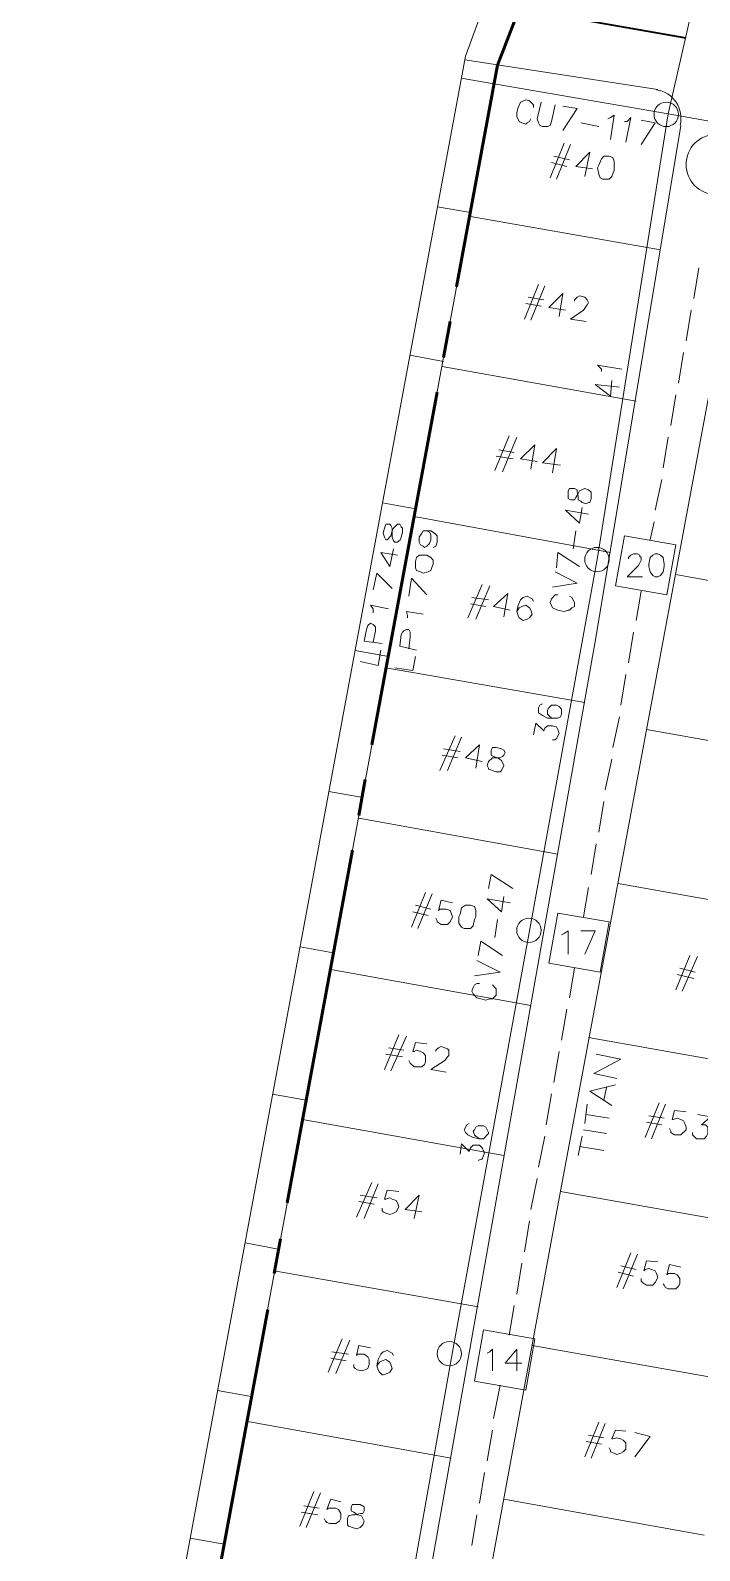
# Model space of a CAD drawing. Header units: millimetres. Extents: x 3.6 to 37.8, y 0.6 to 28.7.
# Drawn here: x 14.692 to 16.867, y 4.05 to 8.992 of the extents above; entities that cross this region are included whole.
import ezdxf

# ---------------------------------------------------------------- set-up
doc = ezdxf.new("R2010")
doc.units = ezdxf.units.MM
for name, color, linetype in [('PDF_0', 7, 'Continuous'), ('PDF_S102$BOUNDARY-NODE', 3, 'Continuous'), ('PDF_S102$NAME-ROAD', 7, 'Continuous'), ('PDF_S102$Passives-Splt2way', 7, 'Continuous'), ('PDF_S102$Passives-TapOffs', 7, 'Continuous'), ('PDF_S102$POLE', 7, 'Continuous'), ('PDF_S102$STRAND', 7, 'Continuous')]:
    doc.layers.add(name, color=color, linetype=linetype)
for name, color, linetype, true_color in [('PDF_S102$Cable-565', 23, 'Continuous', 0xdd8a6d), ('PDF_S102$Cable-840', 151, 'Continuous', 0x7fbfff), ('PDF_S102$LOTS', 254, 'Continuous', 0xdcdcdc), ('PDF_S102$NAME-boundarynode', 104, 'Continuous', 0x009425), ('PDF_S102$ROAD', 8, 'Continuous', 0x7f7f7f), ('PDF_S102$SDU', 157, 'Continuous', 0x396472)]:
    doc.layers.add(name, color=color, linetype=linetype, true_color=true_color)

msp = doc.modelspace()

# ---------------------------------------------------------------- linework, layer by layer
at = {"layer": 'PDF_0', "lineweight": 9}
msp.add_lwpolyline([(16.18099, 9.11284), (16.10593, 8.90851), (14.9008, 2.41582), (15.6931, 2.86201), (16.37281, 3.29152), (17.44033, 3.91285), (17.97826, 4.24645), (18.54955, 4.14637), (18.4453, 3.58342), (18.05749, 3.37075), (17.9866, 3.13723), (18.2785, 2.67019), (18.44947, 2.31157), (18.80809, 1.63186), (20.10496, 2.37829), (20.155, 2.65351), (20.62621, 2.56594), (20.80969, 2.31574)], dxfattribs=at)
at = {"layer": 'PDF_S102$BOUNDARY-NODE', "lineweight": 60}
for points in [[(14.6923, 10.69744), (14.6923, 9.97186), (15.43039, 9.85927), (15.58885, 9.65911), (16.36447, 9.52984), (16.28941, 9.08365), (16.21018, 8.87932), (16.07674, 8.15791)], [(16.03504, 7.92856), (16.05589, 8.04532)], [(15.80152, 6.66922), (16.01419, 7.81597)], [(15.75982, 6.43987), (15.78067, 6.55663)], [(15.5263, 5.18053), (15.73897, 6.32728)], [(15.4846, 4.95118), (15.50545, 5.06377)], [(15.25108, 3.69184), (15.46375, 4.83442)]]:
    msp.add_lwpolyline(points, dxfattribs=at)
at = {"layer": 'PDF_S102$Cable-565', "lineweight": 13}
for points in [[(16.84819, 8.12038), (16.86487, 8.22046)], [(16.82317, 7.98277), (16.83985, 8.08285)], [(16.79815, 7.84516), (16.81483, 7.94524)], [(16.77313, 7.70755), (16.78981, 7.80763)], [(16.74811, 7.56994), (16.76479, 7.67002)], [(16.72309, 7.43233), (16.74394, 7.53241)], [(16.70641, 7.33642), (16.71892, 7.3948)], [(16.66054, 7.07371), (16.67722, 7.16962)], [(16.63552, 6.9361), (16.6522, 7.03618)], [(16.6105, 6.79849), (16.62718, 6.89857)], [(16.58548, 6.66088), (16.60633, 6.76096)], [(16.56046, 6.52327), (16.58131, 6.62335)], [(16.53961, 6.38566), (16.55629, 6.48574)], [(16.51459, 6.24805), (16.53127, 6.34813)], [(16.48957, 6.11044), (16.50625, 6.20635)], [(16.4437, 5.84773), (16.46038, 5.94364)], [(16.41868, 5.71012), (16.43536, 5.8102)], [(16.39366, 5.57251), (16.41034, 5.67259)], [(16.36864, 5.4349), (16.38532, 5.53498)], [(16.34362, 5.29729), (16.36447, 5.39737)], [(16.3186, 5.15968), (16.33945, 5.25976)], [(16.29775, 5.02207), (16.31443, 5.12215)], [(16.27273, 4.88446), (16.28941, 4.98454)], [(16.24771, 4.75102), (16.26439, 4.84693)], [(16.19767, 4.47997), (16.21852, 4.58839)], [(16.17682, 4.34236), (16.1935, 4.44244)], [(16.1518, 4.20475), (16.16848, 4.30483)], [(16.12678, 4.06714), (16.14346, 4.16722)]]:
    msp.add_lwpolyline(points, dxfattribs=at)
at = {"layer": 'PDF_S102$Cable-840', "lineweight": 40}
msp.add_lwpolyline([(16.82317, 8.96689), (16.43953, 9.03361)], dxfattribs=at)
at = {"layer": 'PDF_S102$LOTS', "lineweight": 0}
for points in [[(16.21018, 8.87932), (15.05509, 2.62849)], [(16.01501, 8.41868), (16.12261, 8.39977)], [(16.73977, 8.27884), (16.12261, 8.38726)], [(15.92544, 7.9361), (16.03504, 7.91605)], [(16.66054, 7.78678), (16.03087, 7.89937)], [(15.83636, 7.45618), (15.9433, 7.4365)], [(16.57714, 7.29472), (15.93913, 7.41148)], [(17.44867, 7.1029), (16.78981, 7.22383)], [(15.74728, 6.97625), (15.85573, 6.95695)], [(16.49374, 6.80683), (15.84739, 6.91942)], [(17.35276, 6.6025), (16.6939, 6.71926)], [(15.66219, 6.51785), (15.77233, 6.49825)], [(16.40617, 6.31477), (15.75982, 6.43153)], [(17.26102, 6.1021), (16.60216, 6.21886)], [(15.56848, 6.013), (15.67642, 5.99368)], [(16.3186, 5.82271), (15.66808, 5.93947)], [(17.16511, 5.6017), (16.50625, 5.71846)], [(15.47952, 5.5337), (15.58885, 5.51413)], [(16.23103, 5.33482), (15.57634, 5.45158)], [(17.0692, 5.1013), (16.41451, 5.21806)], [(15.38981, 5.0504), (15.49711, 5.03041)], [(16.14763, 4.84276), (15.4846, 4.95952)], [(16.97746, 4.6009), (16.32277, 4.71766)], [(15.30073, 4.57046), (15.40954, 4.55086)], [(16.06006, 4.3507), (15.39286, 4.47163)], [(16.88155, 4.1005), (16.23103, 4.21726)], [(15.21179, 4.09128), (15.32197, 4.07131)]]:
    msp.add_lwpolyline(points, dxfattribs=at)
at = {"layer": 'PDF_S102$NAME-boundarynode', "lineweight": 18}
for points in [[(15.83905, 7.35727), (15.84322, 7.37395), (15.84739, 7.38646), (15.8599, 7.38646), (15.86407, 7.38229), (15.86824, 7.37395), (15.86824, 7.34476), (15.87241, 7.33225), (15.87658, 7.32808), (15.88492, 7.32808), (15.88909, 7.33225), (15.89326, 7.33225), (15.89743, 7.34476), (15.9016, 7.36144), (15.9016, 7.37395), (15.89743, 7.37812), (15.89326, 7.38646), (15.88492, 7.38646), (15.87241, 7.37395), (15.86824, 7.36561), (15.86407, 7.34893), (15.85156, 7.33642), (15.84739, 7.33642), (15.84322, 7.34476)], [(15.98917, 7.36144), (15.99334, 7.3531), (15.99334, 7.33642), (15.98917, 7.32391), (15.98083, 7.31557), (15.97249, 7.3114), (15.96832, 7.31557), (15.95998, 7.31974), (15.95581, 7.32808), (15.95581, 7.34476), (15.96415, 7.35727), (15.96832, 7.36561), (15.98083, 7.36561)], [(15.9433, 7.24468), (15.9433, 7.26553), (15.94747, 7.27804), (15.95581, 7.28638), (15.98083, 7.28638), (15.99334, 7.27804), (16.00168, 7.2697), (16.00168, 7.25719), (15.99751, 7.24885), (15.99334, 7.23634), (15.985, 7.23217), (15.96832, 7.228), (15.95998, 7.23217), (15.94747, 7.23634)]]:
    msp.add_lwpolyline(points, close=True, dxfattribs=at)
for points in [[(15.98083, 7.36561), (15.99334, 7.36561), (16.00585, 7.35727), (16.01419, 7.34893), (16.01419, 7.32808), (16.01002, 7.31557), (16.00168, 7.3114)], [(15.87241, 7.30723), (15.8599, 7.24885), (15.83071, 7.29472), (15.88492, 7.28638)], [(15.80569, 7.17379), (15.8182, 7.228), (15.86824, 7.17796)], [(15.92245, 7.15294), (15.93079, 7.21132), (15.98083, 7.15711)], [(15.80569, 7.09873), (15.80569, 7.11124), (15.79735, 7.12375), (15.85573, 7.11124)], [(15.91828, 7.08205), (15.91828, 7.09039), (15.91411, 7.1029), (15.96832, 7.09456)], [(15.83488, 6.99865), (15.7765, 7.00699), (15.78484, 7.04452), (15.78901, 7.05703), (15.79735, 7.06537), (15.80569, 7.0612), (15.81403, 7.05286), (15.81403, 7.04035), (15.80569, 7.00282)], [(15.94747, 6.9778), (15.89326, 6.99031), (15.89743, 7.02784), (15.9016, 7.03618), (15.90577, 7.04035), (15.91411, 7.04452), (15.92245, 7.04452), (15.92662, 7.03618), (15.92662, 7.0195), (15.92245, 6.98197)], [(15.83071, 6.9778), (15.82237, 6.92776), (15.76399, 6.94027)], [(15.9433, 6.95695), (15.93496, 6.91108), (15.87658, 6.91942)]]:
    msp.add_lwpolyline(points, dxfattribs=at)
at = {"layer": 'PDF_S102$NAME-ROAD', "lineweight": 9}
for points in [[(16.59799, 5.58502), (16.52293, 5.6017), (16.6105, 5.64757), (16.53127, 5.66425)], [(16.58131, 5.49745), (16.51042, 5.54332), (16.59382, 5.56417)], [(16.56463, 5.55583), (16.55629, 5.51413)], [(16.50208, 5.50162), (16.49374, 5.43907)], [(16.57297, 5.45575), (16.49791, 5.46826)], [(16.4854, 5.39737), (16.47289, 5.33482)], [(16.56463, 5.40571), (16.48957, 5.41822)], [(16.55629, 5.3515), (16.47706, 5.36401)]]:
    msp.add_lwpolyline(points, dxfattribs=at)
at = {"layer": 'PDF_S102$Passives-Splt2way', "lineweight": 9}
msp.add_circle((16.92116, 8.55614), 0.098, dxfattribs=at)
at = {"layer": 'PDF_S102$Passives-TapOffs', "lineweight": 9}
for points in [[(16.59382, 7.1863), (16.62301, 7.34893), (16.78981, 7.31974), (16.76062, 7.15711)], [(16.72309, 7.29055), (16.73143, 7.29055), (16.73977, 7.28638), (16.74811, 7.27804), (16.75228, 7.25719), (16.75228, 7.24885), (16.74811, 7.23217), (16.73977, 7.21966), (16.73143, 7.21549), (16.72309, 7.21549), (16.71475, 7.21966), (16.70641, 7.23217), (16.70224, 7.24885), (16.70224, 7.25719), (16.70641, 7.27804), (16.71475, 7.28638)], [(16.37698, 5.96032), (16.40617, 6.12295), (16.57297, 6.09376), (16.54378, 5.93113)], [(16.13512, 4.6009), (16.16431, 4.7677), (16.33111, 4.73851), (16.30192, 4.57171)]]:
    msp.add_lwpolyline(points, close=True, dxfattribs=at)
for points in [[(16.63552, 7.27387), (16.63552, 7.27804), (16.64386, 7.28638), (16.6522, 7.29055), (16.66471, 7.29055), (16.67305, 7.28638), (16.67305, 7.28221), (16.67722, 7.27804), (16.67722, 7.2697), (16.66888, 7.25302), (16.63135, 7.21549), (16.68139, 7.21549)], [(16.41868, 6.05206), (16.42702, 6.05623), (16.43953, 6.06457), (16.43953, 5.98951)], [(16.48123, 6.06457), (16.5271, 6.06457), (16.49374, 5.98951)], [(16.17682, 4.69264), (16.18516, 4.69681), (16.1935, 4.70515), (16.1935, 4.63426)], [(16.28941, 4.65928), (16.2352, 4.65928), (16.27273, 4.70515), (16.27273, 4.63426)]]:
    msp.add_lwpolyline(points, dxfattribs=at)
at = {"layer": 'PDF_S102$POLE', "lineweight": 0}
for points in [[(16.3186, 8.70418), (16.31443, 8.69584), (16.30609, 8.69167), (16.30192, 8.6875), (16.28941, 8.69167), (16.28107, 8.69584), (16.27273, 8.71252), (16.27273, 8.72503), (16.2769, 8.74171), (16.28524, 8.75839), (16.30192, 8.76673), (16.31443, 8.76256), (16.32694, 8.75005), (16.32694, 8.74171)], [(16.39783, 8.75005), (16.38532, 8.69584), (16.38115, 8.68333), (16.37281, 8.67916), (16.35613, 8.67916), (16.34779, 8.68333), (16.34362, 8.69167), (16.33945, 8.70418), (16.35196, 8.75839)], [(16.42285, 8.74588), (16.46872, 8.73754), (16.42285, 8.66665)], [(16.5688, 8.70418), (16.57714, 8.70835), (16.58965, 8.71669), (16.57714, 8.63746)], [(16.62301, 8.69584), (16.63135, 8.69584), (16.64386, 8.70835), (16.62718, 8.62912)], [(16.67722, 8.70001), (16.72309, 8.69167), (16.67722, 8.62078)], [(16.53961, 8.67916), (16.48123, 8.69167)], [(16.4854, 7.44067), (16.47706, 7.39063), (16.43119, 7.43233), (16.50625, 7.41982)], [(16.46455, 7.36561), (16.45621, 7.30723)], [(16.402, 7.24468), (16.40617, 7.29472), (16.47706, 7.24885)], [(16.39783, 7.23217), (16.46872, 7.19464), (16.38949, 7.18213)], [(16.4437, 7.15294), (16.45204, 7.14877), (16.46038, 7.13209), (16.46038, 7.11958), (16.45204, 7.11541), (16.4437, 7.10707), (16.43953, 7.10707), (16.42702, 7.1029), (16.40617, 7.10707), (16.38949, 7.11541), (16.38115, 7.13209), (16.38532, 7.1446), (16.39783, 7.15711), (16.40617, 7.15711)], [(16.18099, 6.20218), (16.18933, 6.24805), (16.26022, 6.20218)], [(16.23103, 6.17716), (16.22269, 6.12712), (16.17682, 6.16882), (16.25188, 6.15631)], [(16.21018, 6.1021), (16.20184, 6.04372)], [(16.14763, 5.98534), (16.15597, 6.03121), (16.22686, 5.98534)], [(16.14346, 5.96866), (16.21852, 5.93113), (16.13512, 5.91862)], [(16.1935, 5.88943), (16.20601, 5.87692), (16.20601, 5.85607), (16.1935, 5.84356), (16.18516, 5.84356), (16.17265, 5.83939), (16.15597, 5.84356), (16.14346, 5.84773), (16.13095, 5.86024), (16.12678, 5.86858), (16.13095, 5.88109), (16.13512, 5.88943), (16.14346, 5.8936), (16.1518, 5.8936)]]:
    msp.add_lwpolyline(points, dxfattribs=at)
msp.add_lwpolyline([(16.43953, 7.46986), (16.43953, 7.49488), (16.4437, 7.50322), (16.46038, 7.50322), (16.46872, 7.49905), (16.46872, 7.49071), (16.47289, 7.4782), (16.47289, 7.46569), (16.48123, 7.46152), (16.4854, 7.45735), (16.49791, 7.45318), (16.50625, 7.45735), (16.51042, 7.45735), (16.51459, 7.46986), (16.51459, 7.49071), (16.50625, 7.49905), (16.49374, 7.50322), (16.47706, 7.49488), (16.47289, 7.48654), (16.46455, 7.47403), (16.46038, 7.46569), (16.44787, 7.46569)], close=True, dxfattribs=at)
for centre, radius in [((16.75854, 8.71878), 0.03961), ((16.53335, 7.27179), 0.03962), ((16.31234, 6.06666), 0.03962), ((16.0538, 4.69055), 0.03962)]:
    msp.add_circle(centre, radius, dxfattribs=at)
at = {"layer": 'PDF_S102$ROAD', "lineweight": 0}
for points in [[(16.73143, 8.80009), (16.10359, 8.8959)], [(15.86824, 3.27901), (16.53127, 7.02367), (16.80649, 8.68333)]]:
    msp.add_lwpolyline(points, dxfattribs=at)
msp.add_lwpolyline([(17.03584, 8.54989), (16.40617, 5.17219), (16.09759, 3.49585, 0.5335035), (16.31256, 3.38956)], format="xyb", dxfattribs=at)
msp.add_arc((16.71267, 8.70626), 0.09382, 346.07483, 81.37602, dxfattribs=at)
at = {"layer": 'PDF_S102$SDU', "lineweight": 0}
for points in [[(16.38115, 8.51236), (16.42702, 8.62495)], [(16.402, 8.50819), (16.44787, 8.62078)], [(16.43536, 8.54989), (16.38532, 8.5624)], [(16.4437, 8.57074), (16.39366, 8.58325)], [(16.51876, 8.54155), (16.46455, 8.54989), (16.51042, 8.59576), (16.49374, 8.51653)], [(16.29775, 8.05366), (16.34362, 8.16625)], [(16.3186, 8.04949), (16.36447, 8.16208)], [(16.3603, 8.11621), (16.31026, 8.12455)], [(16.43119, 8.08285), (16.37698, 8.09119), (16.42285, 8.13706), (16.41034, 8.062)], [(16.46038, 8.11204), (16.46038, 8.11621), (16.46872, 8.12455), (16.47706, 8.12872), (16.49374, 8.12455), (16.50208, 8.11621), (16.50625, 8.10787), (16.50208, 8.09953), (16.49791, 8.09536), (16.48957, 8.08285), (16.44787, 8.05366), (16.49791, 8.04532)], [(16.35196, 8.09536), (16.30192, 8.1037)], [(16.20184, 7.5616), (16.24771, 7.67419)], [(16.22686, 7.55743), (16.27273, 7.67002)], [(16.26439, 7.61998), (16.21435, 7.62832)], [(16.33945, 7.59079), (16.28524, 7.59913), (16.33111, 7.645), (16.3186, 7.56577)], [(16.41451, 7.57828), (16.35613, 7.58662), (16.402, 7.63249), (16.38949, 7.55326)], [(16.26022, 7.59913), (16.20601, 7.60747)], [(16.11427, 7.08205), (16.16014, 7.19047)], [(16.13929, 7.07788), (16.18516, 7.1863)], [(16.17265, 7.11958), (16.12261, 7.12792)], [(16.18099, 7.14043), (16.12678, 7.14877)], [(16.25188, 7.10707), (16.19767, 7.11958), (16.24354, 7.16128), (16.23103, 7.08622)], [(16.27273, 7.1029), (16.2769, 7.12375), (16.28524, 7.14043), (16.29358, 7.14877), (16.30609, 7.15294), (16.32277, 7.1446), (16.32694, 7.13626)], [(16.02253, 6.58582), (16.07257, 6.69841)], [(16.04755, 6.58582), (16.09342, 6.69424)], [(16.08091, 6.62752), (16.03087, 6.63586)], [(16.08925, 6.64837), (16.03504, 6.65671)], [(16.16014, 6.61501), (16.10593, 6.62752), (16.1518, 6.66922), (16.13929, 6.59416)], [(15.93079, 6.07708), (15.97666, 6.18967)], [(15.95164, 6.07291), (15.99751, 6.1855)], [(15.99334, 6.13546), (15.9433, 6.14797)], [(16.01002, 6.10627), (16.01419, 6.09793), (16.01419, 6.09376), (16.0267, 6.08542), (16.04755, 6.08542), (16.05589, 6.09376), (16.06423, 6.11044), (16.06006, 6.12295), (16.05589, 6.13129), (16.04338, 6.13546), (16.02253, 6.13546), (16.01836, 6.13129), (16.0267, 6.16465), (16.06423, 6.15631)], [(15.985, 6.11461), (15.93496, 6.12712)], [(16.78981, 5.87275), (16.83568, 5.98534)], [(16.81066, 5.86858), (16.8607, 5.98117)], [(16.85236, 5.93113), (16.80232, 5.94364)], [(16.84819, 5.91028), (16.79398, 5.92279)], [(15.84322, 5.61421), (15.88909, 5.7268)], [(15.90577, 5.67676), (15.85573, 5.6851)], [(15.86407, 5.61004), (15.91411, 5.72263)], [(15.92245, 5.6434), (15.92662, 5.63506), (15.93913, 5.62255), (15.96415, 5.62255), (15.97249, 5.63089), (15.97666, 5.63923), (15.97666, 5.66008), (15.96832, 5.66842), (15.95998, 5.67259), (15.94747, 5.67676), (15.93913, 5.67259), (15.93496, 5.67259), (15.9433, 5.70178), (15.98083, 5.69761)], [(16.01002, 5.67259), (16.01002, 5.67676), (16.01836, 5.6851), (16.0267, 5.68927), (16.03921, 5.6851), (16.04755, 5.68093), (16.05172, 5.67676), (16.05172, 5.66008), (16.04755, 5.65591), (16.03921, 5.6434), (15.99334, 5.61421), (16.04338, 5.60587)], [(15.9016, 5.65591), (15.84739, 5.66425)], [(16.68973, 5.3932), (16.7356, 5.50579)], [(16.71058, 5.38903), (16.75645, 5.50162)], [(16.74394, 5.4349), (16.6939, 5.44324)], [(16.75228, 5.45575), (16.70224, 5.46409)], [(16.76896, 5.42239), (16.77313, 5.41405), (16.77313, 5.40988), (16.78564, 5.40154), (16.80649, 5.40154), (16.82317, 5.41822), (16.82317, 5.42656), (16.819, 5.43907), (16.81483, 5.44741), (16.80649, 5.45158), (16.79398, 5.45575), (16.78147, 5.45158), (16.7773, 5.45158), (16.78564, 5.48077), (16.82317, 5.4766)], [(16.8607, 5.46826), (16.9024, 5.45992), (16.87321, 5.4349), (16.88572, 5.4349), (16.89406, 5.42656), (16.89406, 5.40571), (16.88989, 5.39737), (16.88155, 5.38903), (16.85653, 5.38903), (16.84402, 5.40154), (16.84402, 5.40988)], [(15.75148, 5.13466), (15.80152, 5.24725)], [(15.7765, 5.13049), (15.82237, 5.24308)], [(15.8182, 5.19721), (15.76399, 5.20555)], [(15.83488, 5.16385), (15.83488, 5.15551), (15.83905, 5.15134), (15.84739, 5.14717), (15.8599, 5.143), (15.87241, 5.14717), (15.88075, 5.15134), (15.88909, 5.16802), (15.88492, 5.18053), (15.88075, 5.18887), (15.86824, 5.19304), (15.8599, 5.19721), (15.84739, 5.19304), (15.84322, 5.19304), (15.85156, 5.22223), (15.88909, 5.21806)], [(15.96415, 5.15134), (15.90994, 5.15968), (15.95581, 5.20555), (15.93913, 5.13049)], [(15.80986, 5.17636), (15.75982, 5.1847)], [(16.59799, 4.90531), (16.64386, 5.0179)], [(16.61884, 4.90114), (16.66471, 5.01373)], [(16.67722, 4.9345), (16.67722, 4.92616), (16.68139, 4.92199), (16.6939, 4.91365), (16.71475, 4.91365), (16.72309, 4.92199), (16.73143, 4.93867), (16.72726, 4.95118), (16.72309, 4.95952), (16.71058, 4.96369), (16.70224, 4.96786), (16.68973, 4.96369), (16.68556, 4.95952), (16.6939, 4.99288), (16.73143, 4.98871)], [(16.6522, 4.94284), (16.60216, 4.95535)], [(16.66054, 4.96369), (16.6105, 4.9762)], [(16.74811, 4.91782), (16.75228, 4.91365), (16.75645, 4.90531), (16.76479, 4.90114), (16.78981, 4.90114), (16.79815, 4.90948), (16.80232, 4.91782), (16.80232, 4.9345), (16.79398, 4.94701), (16.78564, 4.95118), (16.76479, 4.95118), (16.76062, 4.94701), (16.76896, 4.98037), (16.80649, 4.97203)], [(15.65974, 4.63009), (15.70561, 4.73851)], [(15.72646, 4.68847), (15.67225, 4.69681)], [(15.68476, 4.62592), (15.73063, 4.73434)], [(15.74314, 4.65511), (15.74314, 4.64677), (15.74731, 4.6426), (15.75565, 4.63843), (15.76816, 4.63426), (15.78067, 4.63843), (15.78901, 4.6426), (15.79318, 4.65511), (15.79318, 4.67179), (15.78901, 4.68013), (15.7765, 4.68847), (15.75565, 4.68847), (15.75148, 4.6843), (15.75982, 4.71766), (15.79735, 4.70932)], [(15.8182, 4.65094), (15.82237, 4.67179), (15.83071, 4.68847), (15.83905, 4.69681), (15.85156, 4.70098), (15.86824, 4.69264), (15.87241, 4.6843)], [(15.71812, 4.66762), (15.66808, 4.67596)], [(16.49374, 4.35487), (16.53961, 4.46746)], [(16.51459, 4.3507), (16.56046, 4.46329)], [(16.54795, 4.39657), (16.49791, 4.40491)], [(16.55629, 4.41742), (16.50625, 4.42576)], [(16.57297, 4.38406), (16.57714, 4.37572), (16.57714, 4.37155), (16.58965, 4.36738), (16.59799, 4.36321), (16.6105, 4.36738), (16.61884, 4.37155), (16.62718, 4.37989), (16.62718, 4.40074), (16.61884, 4.40908), (16.6105, 4.41325), (16.59799, 4.41742), (16.58548, 4.41325), (16.58131, 4.41325), (16.59382, 4.44244), (16.62718, 4.43827)], [(16.65637, 4.4341), (16.70641, 4.42159), (16.65637, 4.35487)], [(15.568, 4.12969), (15.61387, 4.24228)], [(15.58885, 4.12552), (15.63472, 4.23811)], [(15.64723, 4.15471), (15.6514, 4.14637), (15.65557, 4.1422), (15.66391, 4.13803), (15.68476, 4.13803), (15.69727, 4.14637), (15.70144, 4.15471), (15.70144, 4.17139), (15.6931, 4.1839), (15.68476, 4.18807), (15.65974, 4.18807), (15.65557, 4.1839), (15.66808, 4.21726), (15.70144, 4.20892)], [(15.62638, 4.16722), (15.57217, 4.17556)], [(15.63055, 4.18807), (15.58051, 4.19641)]]:
    msp.add_lwpolyline(points, dxfattribs=at)
for points in [[(16.55629, 8.58325), (16.57297, 8.58325), (16.58548, 8.57908), (16.58965, 8.56657), (16.58965, 8.53738), (16.58131, 8.51653), (16.57297, 8.50819), (16.55212, 8.50819), (16.54378, 8.51236), (16.53961, 8.52487), (16.53544, 8.54572), (16.53961, 8.55406), (16.54795, 8.57491)], [(16.28107, 7.11541), (16.28941, 7.11958), (16.30192, 7.12375), (16.31443, 7.11541), (16.3186, 7.10707), (16.32277, 7.09456), (16.31443, 7.08205), (16.30609, 7.07788), (16.29358, 7.07371), (16.28107, 7.08205), (16.2769, 7.09039), (16.27273, 7.1029)], [(16.20601, 6.66088), (16.22269, 6.65671), (16.23103, 6.65254), (16.2352, 6.6442), (16.23103, 6.63586), (16.22686, 6.63169), (16.21852, 6.62752), (16.1935, 6.62752), (16.18099, 6.61501), (16.17682, 6.6025), (16.18099, 6.59416), (16.18099, 6.58999), (16.20601, 6.58165), (16.21852, 6.58165), (16.22269, 6.58582), (16.23103, 6.6025), (16.22269, 6.61918), (16.21018, 6.62752), (16.19767, 6.63169), (16.18933, 6.63586), (16.18933, 6.65254), (16.1935, 6.66088)], [(16.10593, 6.14797), (16.12261, 6.14797), (16.13512, 6.1438), (16.13929, 6.13129), (16.13929, 6.11044), (16.13512, 6.1021), (16.13095, 6.08125), (16.12261, 6.07291), (16.10176, 6.07291), (16.09342, 6.07708), (16.08508, 6.08959), (16.08508, 6.11044), (16.08925, 6.11878), (16.09342, 6.13963)], [(15.82654, 4.66345), (15.83488, 4.66762), (15.84739, 4.67179), (15.8599, 4.66345), (15.86407, 4.65511), (15.86824, 4.6426), (15.8599, 4.63009), (15.85156, 4.62592), (15.83905, 4.62175), (15.83488, 4.62175), (15.82654, 4.63009), (15.82237, 4.63843), (15.8182, 4.65094)], [(15.73897, 4.20058), (15.76399, 4.20058), (15.7765, 4.19224), (15.7765, 4.17973), (15.77233, 4.17139), (15.76399, 4.17139), (15.74731, 4.16722), (15.73897, 4.16722), (15.72646, 4.16305), (15.72229, 4.15471), (15.72229, 4.13386), (15.72646, 4.12969), (15.75148, 4.12135), (15.76399, 4.12552), (15.77233, 4.13386), (15.7765, 4.14637), (15.76816, 4.16305), (15.75565, 4.16722), (15.74314, 4.17556), (15.7348, 4.17973), (15.7348, 4.19224)]]:
    msp.add_lwpolyline(points, close=True, dxfattribs=at)
at = {"layer": 'PDF_S102$STRAND', "color": 254, "lineweight": 0, "true_color": 0xdcdcdc}
for points in [[(26.33494, 18.84562), (24.7003, 19.18339), (23.32837, 19.36687), (21.78964, 19.27096), (21.59782, 19.25845), (20.25508, 19.17088), (20.32597, 17.65717), (20.38435, 16.75228), (20.47609, 15.63055), (20.53447, 14.49214), (20.6137, 13.34539), (20.72212, 12.18613), (20.45524, 10.45975), (20.23006, 9.27964), (20.01322, 8.17876), (18.31603, 8.44564), (16.76479, 8.72086), (16.53544, 7.27804), (16.31443, 6.06457), (16.06423, 4.69681), (15.81403, 3.28318), (15.88414, 2.98273)], [(18.89983, 19.07914), (17.18179, 18.93319), (17.00248, 17.16928), (17.12341, 15.66391), (17.236, 14.25028), (17.34025, 12.85333), (17.2777, 11.37298), (17.05669, 9.99688), (16.76479, 8.72086), (16.09267, 8.83705)]]:
    msp.add_lwpolyline(points, dxfattribs=at)
at = {"layer": 'PDF_S102$STRAND', "lineweight": 0}
for points in [[(16.54795, 7.88269), (16.54795, 7.89103), (16.53544, 7.90354), (16.61467, 7.89103)], [(16.58131, 7.8535), (16.57714, 7.80346), (16.5271, 7.84099), (16.60633, 7.83265)], [(16.38949, 6.75679), (16.37281, 6.75679), (16.35613, 6.76513), (16.34362, 6.77347), (16.34362, 6.79015), (16.34779, 6.79849), (16.35613, 6.80266)], [(16.32694, 6.70258), (16.33528, 6.74011), (16.3603, 6.71509), (16.36447, 6.72343), (16.37281, 6.73177), (16.38949, 6.73177), (16.402, 6.7276), (16.40617, 6.71926), (16.41034, 6.70675), (16.402, 6.69007), (16.39783, 6.6859), (16.38949, 6.6859)], [(16.1518, 5.38903), (16.13095, 5.3932), (16.11427, 5.40154), (16.10593, 5.40988), (16.10176, 5.41822), (16.1101, 5.4349), (16.11844, 5.43907)], [(16.08925, 5.33899), (16.09342, 5.37235), (16.11844, 5.34733), (16.12261, 5.35984), (16.13095, 5.36818), (16.1518, 5.36818), (16.16014, 5.35984), (16.16848, 5.34316), (16.16431, 5.33482), (16.16014, 5.32231), (16.15597, 5.32231), (16.14763, 5.31814)]]:
    msp.add_lwpolyline(points, dxfattribs=at)
for points in [[(16.38115, 6.76096), (16.37281, 6.7693), (16.37281, 6.78181), (16.37698, 6.79015), (16.38532, 6.79849), (16.402, 6.79849), (16.41034, 6.79432), (16.41868, 6.78598), (16.41868, 6.7693), (16.41451, 6.76096), (16.40617, 6.75679), (16.38949, 6.75679)], [(16.13929, 5.39737), (16.13512, 5.40154), (16.13095, 5.41405), (16.13512, 5.41822), (16.13929, 5.42656), (16.14763, 5.43073), (16.16431, 5.43073), (16.17265, 5.42656), (16.18099, 5.40988), (16.18099, 5.40571), (16.16431, 5.38903), (16.1518, 5.38903)]]:
    msp.add_lwpolyline(points, close=True, dxfattribs=at)

doc.saveas('drawing.dxf')
